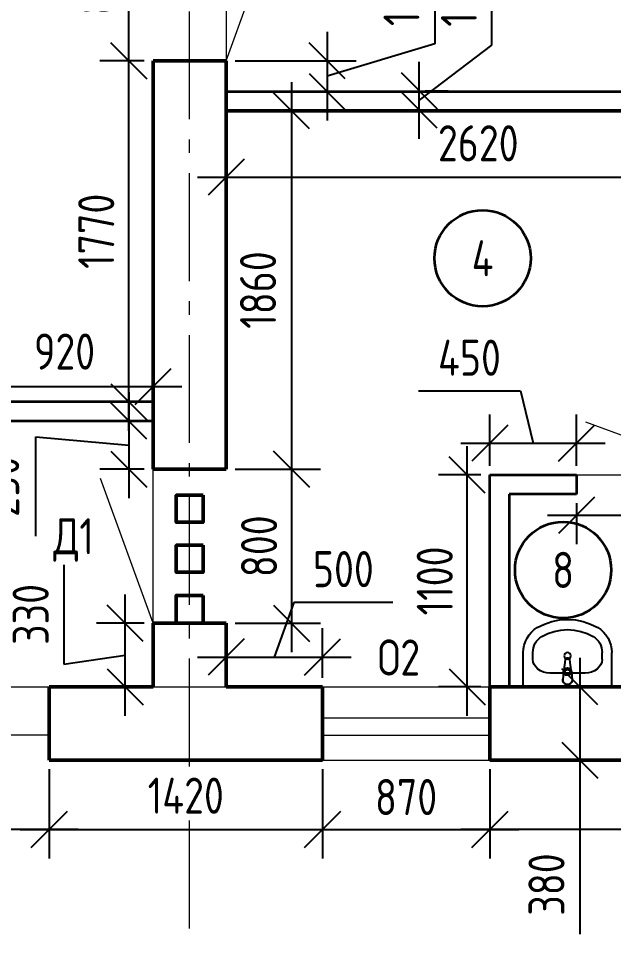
# Model space of a CAD drawing. Header units: millimetres. Extents: x 13040 to 55040, y 21337 to 51037.
# Drawn here: x 26016 to 29109, y 38276 to 43063 of the extents above; entities that cross this region are included whole.
import ezdxf

# ---------------------------------------------------------------- set-up
doc = ezdxf.new("R2010")
doc.units = ezdxf.units.MM
doc.linetypes.add('ГОСТ 2.303 6', pattern=[12, 8, -1.5, 1, -1.5])
for name, color, linetype, lineweight in [('Марки', 7, 'Continuous', 30), ('Площади', 7, 'Continuous', 35), ('Размеры', 7, 'Continuous', 20), ('Стены', 7, 'Continuous', 50)]:
    doc.layers.add(name, color=color, linetype=linetype, lineweight=lineweight)
doc.layers.add('Оси', color=3, linetype='Continuous')
doc.layers.add('Сантехника', color=7, linetype='Continuous')
doc.styles.add('ГОСТ 2.304', font='CS_Gost2304.shx')
doc.dimstyles.new('СПДС', dxfattribs={"dimscale": 100, "dimtxt": 2.5, "dimasz": 2.5, "dimexe": 2, "dimexo": 0.625, "dimgap": 1, "dimtad": 1, "dimdec": 0, "dimtxsty": 'ГОСТ 2.304', "dimblk": 'OBLIQUE', "dimblk1": 'OBLIQUE', "dimblk2": 'OBLIQUE', "dimcen": 2.5, "dimdle": 2, "dimadec": 0, "dimazin": 2, "dimtfac": 0.75, "dimtdec": 4, "dimtmove": 1, "dimatfit": 3, "dimfxl": 1, "dimtfill": 1, "dimtolj": 1, "dimarcsym": 1})

# ---------------------------------------------------------------- blocks, each defined once
blk = doc.blocks.new('Basin 01_72')
at = {"layer": 'Сантехника', "color": 253, "linetype": 'Continuous'}
for p, q in [((0, 350), (0, 171.8)), ((460, 350), (0, 350)), ((460, 350), (460, 171.8)), ((206.1, 311.5), (206.2, 316.6)), ((209, 271.2), (206.1, 311.5)), ((216.4, 273.4), (216.4, 288.3)), ((216.4, 288.3), (243.6, 288.3)), ((216.4, 287.6), (243.6, 287.6)), ((243.6, 288.3), (243.6, 273.4)), ((251, 271.2), (253.9, 311.5)), ((253.9, 311.5), (253.8, 316.5)), ((138.9, 278.2), (138.9, 278.2)), ((321.1, 278.2), (138.9, 278.2)), ((212.3, 261.7), (218.9, 208.8)), ((241.1, 208.8), (247.7, 261.7)), ((50, 207.5), (50, 171.8)), ((410, 207.5), (410, 171.8))]:
    blk.add_line(p, q, dxfattribs=at)
for points in [[(138.9, 278.2), (121.6, 276.9), (104.9, 272.8), (89.5, 266.3), (76, 257.5), (65, 246.8), (56.8, 234.5), (51.7, 221.3), (50, 207.5)], [(410, 207.5), (408.3, 221.3), (403.2, 234.5), (395, 246.8), (384, 257.5), (370.5, 266.3), (355.1, 272.8), (338.4, 276.9), (321.1, 278.2)], [(0, 171.8), (1.2, 152.1), (5, 132.7), (11.1, 114.1), (19.5, 96.5), (30.1, 80.2), (42.7, 65.6), (56.9, 52.9), (72.7, 42.3)], [(50, 171.8), (50.8, 159.2), (53.2, 146.8), (57.1, 134.9), (62.5, 123.6), (69.3, 113.2), (77.3, 103.8), (86.4, 95.7), (96.5, 89)], [(363.5, 89), (373.6, 95.7), (382.7, 103.8), (390.7, 113.2), (397.5, 123.6), (402.9, 134.9), (406.8, 146.8), (409.2, 159.2), (410, 171.8)], [(387.3, 42.3), (403.1, 52.9), (417.3, 65.6), (429.9, 80.2), (440.5, 96.5), (448.9, 114.1), (455, 132.7), (458.8, 152.1), (460, 171.8)], [(96.5, 89), (128, 73.4), (161.1, 62.2), (195.3, 55.3), (230, 53), (264.7, 55.3), (298.9, 62.2), (332, 73.4), (363.5, 89)], [(72.7, 42.3), (109.8, 24), (148.8, 10.8), (189.1, 2.7), (230, 0), (270.9, 2.7), (311.2, 10.8), (350.2, 24), (387.3, 42.3)]]:
    blk.add_lwpolyline(points, dxfattribs=at)
blk.add_circle((230, 188.9), 17.5, dxfattribs=at)
for centre, radius, start, end in [((230, 313.2), 25, 339.2856, 200.7144), ((230, 313.2), 24, 7.8374, 171.8967), ((230, 273.8), 21.1, 185.1696, 354.8304), ((230, 273.1), 21.1, 185.1696, 354.8304), ((230, 273.4), 13.6, 180, 0), ((230, 210.2), 11.2, 187.1389, 352.8611)]:
    blk.add_arc(centre, radius, start, end, dxfattribs=at)
blk = doc.blocks.new('_Oblique')
at = {"color": 0, "linetype": 'ByBlock', "lineweight": -2}
blk.add_line((-0.5, -0.5), (0.5, 0.5), dxfattribs=at)
blk = doc.blocks.new('*D72')
at = {"layer": 'Defpoints', "color": 0, "ltscale": 75}
for p in [(27096, 42587.9), (29716, 42587.9), (29716, 42238.7)]:
    blk.add_point(p, dxfattribs=at)
at = {"layer": 'Размеры', "color": 0, "lineweight": -2, "ltscale": 75}
for p, q in [((27096, 42541), (27096, 42088.7)), ((29716, 42541), (29716, 42088.7)), ((26946, 42238.7), (29866, 42238.7))]:
    blk.add_line(p, q, dxfattribs=at)
at = {"layer": 'Размеры', "color": 0, "lineweight": -2, "ltscale": 75, "xscale": 187.5, "yscale": 187.5, "zscale": 187.5, "rotation": 180}
blk.add_blockref('_Oblique', (27096, 42238.7), dxfattribs=at)
at = {"layer": 'Размеры', "color": 0, "lineweight": -2, "ltscale": 75, "xscale": 187.5, "yscale": 187.5, "zscale": 187.5}
blk.add_blockref('_Oblique', (29716, 42238.7), dxfattribs=at)
at = {"layer": 'Размеры', "color": 0, "ltscale": 75, "insert": (28406, 42414.7), "char_height": 187.5, "attachment_point": 5, "style": 'ГОСТ 2.304', "bg_fill": 3, "box_fill_scale": 1.1, "bg_fill_color": 256, "bg_fill_true_color": 13158600, "bg_fill_transparency": 0}
blk.add_mtext('\\A1;2620', dxfattribs=at)
blk = doc.blocks.new('*D73')
at = {"layer": 'Defpoints', "color": 0, "ltscale": 75}
for p in [(27096, 42842.9), (27096, 42682.9), (27621, 42682.9)]:
    blk.add_point(p, dxfattribs=at)
at = {"layer": 'Размеры', "color": 0, "lineweight": -2, "ltscale": 75}
for p, q in [((28181.1, 43404.3), (28181.1, 42930.9)), ((27621, 42992.9), (27621, 42532.9)), ((28181.1, 42930.9), (27621, 42762.9)), ((27142.9, 42842.9), (27771, 42842.9)), ((27142.9, 42682.9), (27771, 42682.9))]:
    blk.add_line(p, q, dxfattribs=at)
at = {"layer": 'Размеры', "color": 0, "lineweight": -2, "ltscale": 75, "xscale": 187.5, "yscale": 187.5, "zscale": 187.5}
for p, rotation in [((27621, 42842.9), 90), ((27621, 42682.9), 270)]:
    blk.add_blockref('_Oblique', p, dxfattribs=dict(at, rotation=rotation))
at = {"layer": 'Размеры', "color": 0, "ltscale": 75, "insert": (28006.9, 43167.6), "char_height": 187.5, "attachment_point": 5, "rotation": 90, "style": 'ГОСТ 2.304', "bg_fill": 3, "box_fill_scale": 1.1, "bg_fill_color": 256, "bg_fill_true_color": 13158600, "bg_fill_transparency": 0}
blk.add_mtext('\\A1;160', dxfattribs=at)
blk = doc.blocks.new('*D74')
at = {"layer": 'Defpoints', "color": 0, "ltscale": 75}
for p in [(27096, 42582.9), (27096, 40722.9), (27435.7, 40722.9)]:
    blk.add_point(p, dxfattribs=at)
at = {"layer": 'Размеры', "color": 0, "lineweight": -2, "ltscale": 75}
for p, q in [((27435.7, 42732.9), (27435.7, 40572.9)), ((27142.9, 42582.9), (27585.7, 42582.9)), ((27142.9, 40722.9), (27585.7, 40722.9))]:
    blk.add_line(p, q, dxfattribs=at)
at = {"layer": 'Размеры', "color": 0, "lineweight": -2, "ltscale": 75, "xscale": 187.5, "yscale": 187.5, "zscale": 187.5}
for p, rotation in [((27435.7, 42582.9), 90), ((27435.7, 40722.9), 270)]:
    blk.add_blockref('_Oblique', p, dxfattribs=dict(at, rotation=rotation))
at = {"layer": 'Размеры', "color": 0, "ltscale": 75, "insert": (27261.5, 41652.9), "char_height": 187.5, "attachment_point": 5, "rotation": 90, "style": 'ГОСТ 2.304', "bg_fill": 3, "box_fill_scale": 1.1, "bg_fill_color": 256, "bg_fill_true_color": 13158600, "bg_fill_transparency": 0}
blk.add_mtext('\\A1;1860', dxfattribs=at)
blk = doc.blocks.new('*D75')
at = {"layer": 'Defpoints', "color": 0, "ltscale": 75}
for p in [(27596, 39747.9), (27096, 39592.9), (27596, 39592.9)]:
    blk.add_point(p, dxfattribs=at)
at = {"layer": 'Размеры', "color": 0, "lineweight": -2, "ltscale": 75}
for p, q in [((27447, 40031.5), (27346, 39747.9)), ((27962.6, 40031.5), (27447, 40031.5)), ((27096, 39639.8), (27096, 39897.9)), ((27596, 39639.8), (27596, 39897.9)), ((26946, 39747.9), (27746, 39747.9))]:
    blk.add_line(p, q, dxfattribs=at)
at = {"layer": 'Размеры', "color": 0, "lineweight": -2, "ltscale": 75, "xscale": 187.5, "yscale": 187.5, "zscale": 187.5, "rotation": 180}
blk.add_blockref('_Oblique', (27096, 39747.9), dxfattribs=at)
at = {"layer": 'Размеры', "color": 0, "lineweight": -2, "ltscale": 75, "xscale": 187.5, "yscale": 187.5, "zscale": 187.5}
blk.add_blockref('_Oblique', (27596, 39747.9), dxfattribs=at)
at = {"layer": 'Размеры', "color": 0, "ltscale": 75, "insert": (27704.8, 40204.2), "char_height": 187.5, "attachment_point": 5, "style": 'ГОСТ 2.304', "bg_fill": 3, "box_fill_scale": 1.1, "bg_fill_color": 256, "bg_fill_true_color": 13158600, "bg_fill_transparency": 0}
blk.add_mtext('\\A1;500', dxfattribs=at)
blk = doc.blocks.new('*D129')
at = {"layer": 'Defpoints', "color": 0, "ltscale": 75}
for p in [(28466, 39212.9), (30346, 39212.9), (28466, 38852.1)]:
    blk.add_point(p, dxfattribs=at)
at = {"layer": 'Размеры', "color": 0, "lineweight": -2, "ltscale": 75}
for p, q in [((28466, 39166), (28466, 38702.1)), ((30346, 39166), (30346, 38702.1)), ((30496, 38852.1), (28316, 38852.1))]:
    blk.add_line(p, q, dxfattribs=at)
at = {"layer": 'Размеры', "color": 0, "lineweight": -2, "ltscale": 75, "xscale": 187.5, "yscale": 187.5, "zscale": 187.5, "rotation": 180}
blk.add_blockref('_Oblique', (28466, 38852.1), dxfattribs=at)
at = {"layer": 'Размеры', "color": 0, "lineweight": -2, "ltscale": 75, "xscale": 187.5, "yscale": 187.5, "zscale": 187.5}
blk.add_blockref('_Oblique', (30346, 38852.1), dxfattribs=at)
at = {"layer": 'Размеры', "color": 0, "ltscale": 75, "insert": (29406, 39020.9), "char_height": 187.5, "attachment_point": 5, "style": 'ГОСТ 2.304', "bg_fill": 3, "box_fill_scale": 1.1, "bg_fill_color": 256, "bg_fill_true_color": 13158600, "bg_fill_transparency": 0}
blk.add_mtext('\\A1;1880', dxfattribs=at)
blk = doc.blocks.new('*D133')
at = {"layer": 'Defpoints', "color": 0, "ltscale": 75}
for p in [(27596, 39212.9), (28466, 39212.9), (28466, 38852.1)]:
    blk.add_point(p, dxfattribs=at)
at = {"layer": 'Размеры', "color": 0, "lineweight": -2, "ltscale": 75}
for p, q in [((27596, 39166), (27596, 38702.1)), ((28466, 39166), (28466, 38702.1)), ((27446, 38852.1), (28616, 38852.1))]:
    blk.add_line(p, q, dxfattribs=at)
at = {"layer": 'Размеры', "color": 0, "lineweight": -2, "ltscale": 75, "xscale": 187.5, "yscale": 187.5, "zscale": 187.5, "rotation": 180}
blk.add_blockref('_Oblique', (27596, 38852.1), dxfattribs=at)
at = {"layer": 'Размеры', "color": 0, "lineweight": -2, "ltscale": 75, "xscale": 187.5, "yscale": 187.5, "zscale": 187.5}
blk.add_blockref('_Oblique', (28466, 38852.1), dxfattribs=at)
at = {"layer": 'Размеры', "color": 0, "ltscale": 75, "insert": (28031, 39020.9), "char_height": 187.5, "attachment_point": 5, "style": 'ГОСТ 2.304', "bg_fill": 3, "box_fill_scale": 1.1, "bg_fill_color": 256, "bg_fill_true_color": 13158600, "bg_fill_transparency": 0}
blk.add_mtext('\\A1;870', dxfattribs=at)
blk = doc.blocks.new('*D134')
at = {"layer": 'Defpoints', "color": 0, "ltscale": 75}
for p in [(26176, 39212.9), (27596, 39212.9), (27596, 38852.1)]:
    blk.add_point(p, dxfattribs=at)
at = {"layer": 'Размеры', "color": 0, "lineweight": -2, "ltscale": 75}
for p, q in [((26176, 39166), (26176, 38702.1)), ((27596, 39166), (27596, 38702.1)), ((26026, 38852.1), (27746, 38852.1))]:
    blk.add_line(p, q, dxfattribs=at)
at = {"layer": 'Размеры', "color": 0, "lineweight": -2, "ltscale": 75, "xscale": 187.5, "yscale": 187.5, "zscale": 187.5, "rotation": 180}
blk.add_blockref('_Oblique', (26176, 38852.1), dxfattribs=at)
at = {"layer": 'Размеры', "color": 0, "lineweight": -2, "ltscale": 75, "xscale": 187.5, "yscale": 187.5, "zscale": 187.5}
blk.add_blockref('_Oblique', (27596, 38852.1), dxfattribs=at)
at = {"layer": 'Размеры', "color": 0, "ltscale": 75, "insert": (26886, 39028.1), "char_height": 187.5, "attachment_point": 5, "style": 'ГОСТ 2.304', "bg_fill": 3, "box_fill_scale": 1.1, "bg_fill_color": 256, "bg_fill_true_color": 13158600, "bg_fill_transparency": 0}
blk.add_mtext('\\A1;1420', dxfattribs=at)
blk = doc.blocks.new('*D135')
at = {"layer": 'Defpoints', "color": 0, "ltscale": 75}
for p in [(25076, 39212.9), (26176, 39212.9), (25076, 38852.1)]:
    blk.add_point(p, dxfattribs=at)
at = {"layer": 'Размеры', "color": 0, "lineweight": -2, "ltscale": 75}
for p, q in [((25076, 39166), (25076, 38702.1)), ((26176, 39166), (26176, 38702.1)), ((26326, 38852.1), (24926, 38852.1))]:
    blk.add_line(p, q, dxfattribs=at)
at = {"layer": 'Размеры', "color": 0, "lineweight": -2, "ltscale": 75, "xscale": 187.5, "yscale": 187.5, "zscale": 187.5, "rotation": 180}
blk.add_blockref('_Oblique', (25076, 38852.1), dxfattribs=at)
at = {"layer": 'Размеры', "color": 0, "lineweight": -2, "ltscale": 75, "xscale": 187.5, "yscale": 187.5, "zscale": 187.5}
blk.add_blockref('_Oblique', (26176, 38852.1), dxfattribs=at)
at = {"layer": 'Размеры', "color": 0, "ltscale": 75, "insert": (25626, 39020.9), "char_height": 187.5, "attachment_point": 5, "style": 'ГОСТ 2.304', "bg_fill": 3, "box_fill_scale": 1.1, "bg_fill_color": 256, "bg_fill_true_color": 13158600, "bg_fill_transparency": 0}
blk.add_mtext('\\A1;1100', dxfattribs=at)
blk = doc.blocks.new('*D160')
at = {"layer": 'Defpoints', "color": 0, "ltscale": 75}
for p in [(26716, 41152.2), (25796, 41072.9), (26716, 41072.9)]:
    blk.add_point(p, dxfattribs=at)
at = {"layer": 'Размеры', "color": 0, "lineweight": -2, "ltscale": 75}
for p, q in [((25796, 41119.8), (25796, 41302.2)), ((26716, 41119.8), (26716, 41302.2)), ((25646, 41152.2), (26866, 41152.2))]:
    blk.add_line(p, q, dxfattribs=at)
at = {"layer": 'Размеры', "color": 0, "lineweight": -2, "ltscale": 75, "xscale": 187.5, "yscale": 187.5, "zscale": 187.5, "rotation": 180}
blk.add_blockref('_Oblique', (25796, 41152.2), dxfattribs=at)
at = {"layer": 'Размеры', "color": 0, "lineweight": -2, "ltscale": 75, "xscale": 187.5, "yscale": 187.5, "zscale": 187.5}
blk.add_blockref('_Oblique', (26716, 41152.2), dxfattribs=at)
at = {"layer": 'Размеры', "color": 0, "ltscale": 75, "insert": (26256, 41333.6), "char_height": 187.5, "attachment_point": 5, "style": 'ГОСТ 2.304', "bg_fill": 3, "box_fill_scale": 1.1, "bg_fill_color": 256, "bg_fill_true_color": 13158600, "bg_fill_transparency": 0}
blk.add_mtext('\\A1;920', dxfattribs=at)
blk = doc.blocks.new('*D179')
at = {"layer": 'Defpoints', "color": 0, "ltscale": 75}
for p in [(26589.4, 42842.9), (26716, 42842.9), (26716, 41072.9)]:
    blk.add_point(p, dxfattribs=at)
at = {"layer": 'Размеры', "color": 0, "lineweight": -2, "ltscale": 75}
for p, q in [((26589.4, 40922.9), (26589.4, 42992.9)), ((26669.2, 42842.9), (26439.4, 42842.9)), ((26669.2, 41072.9), (26439.4, 41072.9))]:
    blk.add_line(p, q, dxfattribs=at)
at = {"layer": 'Размеры', "color": 0, "lineweight": -2, "ltscale": 75, "xscale": 187.5, "yscale": 187.5, "zscale": 187.5}
for p, rotation in [((26589.4, 42842.9), 90), ((26589.4, 41072.9), 270)]:
    blk.add_blockref('_Oblique', p, dxfattribs=dict(at, rotation=rotation))
at = {"layer": 'Размеры', "color": 0, "ltscale": 75, "insert": (26420.7, 41957.9), "char_height": 187.5, "attachment_point": 5, "rotation": 90, "style": 'ГОСТ 2.304', "bg_fill": 3, "box_fill_scale": 1.1, "bg_fill_color": 256, "bg_fill_true_color": 13158600, "bg_fill_transparency": 0}
blk.add_mtext('\\A1;1770', dxfattribs=at)
blk = doc.blocks.new('*D181')
at = {"layer": 'Defpoints', "color": 0, "ltscale": 75}
for p in [(26589.4, 43642.9), (26716, 43642.9), (26716, 42842.9)]:
    blk.add_point(p, dxfattribs=at)
at = {"layer": 'Размеры', "color": 0, "lineweight": -2, "ltscale": 75}
for p, q in [((26589.4, 42692.9), (26589.4, 43792.9)), ((26669.2, 43642.9), (26439.4, 43642.9)), ((26669.2, 42842.9), (26439.4, 42842.9))]:
    blk.add_line(p, q, dxfattribs=at)
at = {"layer": 'Размеры', "color": 0, "lineweight": -2, "ltscale": 75, "xscale": 187.5, "yscale": 187.5, "zscale": 187.5}
for p, rotation in [((26589.4, 43642.9), 90), ((26589.4, 42842.9), 270)]:
    blk.add_blockref('_Oblique', p, dxfattribs=dict(at, rotation=rotation))
at = {"layer": 'Размеры', "color": 0, "ltscale": 75, "insert": (26420.7, 43242.9), "char_height": 187.5, "attachment_point": 5, "rotation": 90, "style": 'ГОСТ 2.304', "bg_fill": 3, "box_fill_scale": 1.1, "bg_fill_color": 256, "bg_fill_true_color": 13158600, "bg_fill_transparency": 0}
blk.add_mtext('\\A1;800', dxfattribs=at)
blk = doc.blocks.new('*D183')
at = {"layer": 'Defpoints', "color": 0, "ltscale": 75}
for p in [(28082.3, 42687.9), (28099, 42687.9), (28082.3, 42587.9)]:
    blk.add_point(p, dxfattribs=at)
at = {"layer": 'Размеры', "color": 0, "lineweight": -2, "ltscale": 75}
for p, q in [((28474, 43398.1), (28474, 42924.7)), ((28474, 42924.7), (28099, 42637.9)), ((28099, 42437.9), (28099, 42837.9)), ((28129.2, 42687.9), (28249, 42687.9)), ((28129.2, 42587.9), (28249, 42587.9))]:
    blk.add_line(p, q, dxfattribs=at)
at = {"layer": 'Размеры', "color": 0, "lineweight": -2, "ltscale": 75, "xscale": 187.5, "yscale": 187.5, "zscale": 187.5}
for p, rotation in [((28099, 42687.9), 270), ((28099, 42587.9), 90)]:
    blk.add_blockref('_Oblique', p, dxfattribs=dict(at, rotation=rotation))
at = {"layer": 'Размеры', "color": 0, "ltscale": 75, "insert": (28305.3, 43161.4), "char_height": 187.5, "attachment_point": 5, "rotation": 90, "style": 'ГОСТ 2.304', "bg_fill": 3, "box_fill_scale": 1.1, "bg_fill_color": 256, "bg_fill_true_color": 13158600, "bg_fill_transparency": 0}
blk.add_mtext('\\A1;100', dxfattribs=at)
blk = doc.blocks.new('*D189')
at = {"layer": 'Defpoints', "color": 0, "ltscale": 75}
for p in [(26571.1, 39922.9), (26716, 39922.9), (26716, 39592.9)]:
    blk.add_point(p, dxfattribs=at)
at = {"layer": 'Размеры', "color": 0, "lineweight": -2, "ltscale": 75}
for p, q in [((26252.6, 40227), (26252.6, 39711.3)), ((26571.1, 39442.9), (26571.1, 40072.9)), ((26669.2, 39922.9), (26421.1, 39922.9)), ((26252.6, 39711.3), (26571.1, 39757.9)), ((26669.2, 39592.9), (26421.1, 39592.9))]:
    blk.add_line(p, q, dxfattribs=at)
at = {"layer": 'Размеры', "color": 0, "lineweight": -2, "ltscale": 75, "xscale": 187.5, "yscale": 187.5, "zscale": 187.5}
for p, rotation in [((26571.1, 39922.9), 90), ((26571.1, 39592.9), 270)]:
    blk.add_blockref('_Oblique', p, dxfattribs=dict(at, rotation=rotation))
at = {"layer": 'Размеры', "color": 0, "ltscale": 75, "insert": (26079.9, 39969.1), "char_height": 187.5, "attachment_point": 5, "rotation": 90, "style": 'ГОСТ 2.304', "bg_fill": 3, "box_fill_scale": 1.1, "bg_fill_color": 256, "bg_fill_true_color": 13158600, "bg_fill_transparency": 0}
blk.add_mtext('\\A1;330', dxfattribs=at)
blk = doc.blocks.new('*D190')
at = {"layer": 'Defpoints', "color": 0, "ltscale": 75}
for p in [(26716, 40972.9), (26589.4, 40722.9), (26716, 40722.9)]:
    blk.add_point(p, dxfattribs=at)
at = {"layer": 'Размеры', "color": 0, "lineweight": -2, "ltscale": 75}
for p, q in [((26589.4, 41122.9), (26589.4, 40572.9)), ((26669.2, 40972.9), (26439.4, 40972.9)), ((26106.3, 40375.5), (26106.3, 40891.1)), ((26106.3, 40891.1), (26589.4, 40847.9)), ((26669.2, 40722.9), (26439.4, 40722.9))]:
    blk.add_line(p, q, dxfattribs=at)
at = {"layer": 'Размеры', "color": 0, "lineweight": -2, "ltscale": 75, "xscale": 187.5, "yscale": 187.5, "zscale": 187.5}
for p, rotation in [((26589.4, 40972.9), 90), ((26589.4, 40722.9), 270)]:
    blk.add_blockref('_Oblique', p, dxfattribs=dict(at, rotation=rotation))
at = {"layer": 'Размеры', "color": 0, "ltscale": 75, "insert": (25926.4, 40633.3), "char_height": 187.5, "attachment_point": 5, "rotation": 90, "style": 'ГОСТ 2.304', "bg_fill": 3, "box_fill_scale": 1.1, "bg_fill_color": 256, "bg_fill_true_color": 13158600, "bg_fill_transparency": 0}
blk.add_mtext('\\A1;250', dxfattribs=at)
blk = doc.blocks.new('*D191')
at = {"layer": 'Defpoints', "color": 0, "ltscale": 75}
for p in [(27096, 40722.9), (27096, 39922.9), (27435.7, 39922.9)]:
    blk.add_point(p, dxfattribs=at)
at = {"layer": 'Размеры', "color": 0, "lineweight": -2, "ltscale": 75}
for p, q in [((27435.7, 40872.9), (27435.7, 39772.9)), ((27142.9, 40722.9), (27585.7, 40722.9)), ((27142.9, 39922.9), (27585.7, 39922.9))]:
    blk.add_line(p, q, dxfattribs=at)
at = {"layer": 'Размеры', "color": 0, "lineweight": -2, "ltscale": 75, "xscale": 187.5, "yscale": 187.5, "zscale": 187.5}
for p, rotation in [((27435.7, 40722.9), 90), ((27435.7, 39922.9), 270)]:
    blk.add_blockref('_Oblique', p, dxfattribs=dict(at, rotation=rotation))
at = {"layer": 'Размеры', "color": 0, "ltscale": 75, "insert": (27266.9, 40322.9), "char_height": 187.5, "attachment_point": 5, "rotation": 90, "style": 'ГОСТ 2.304', "bg_fill": 3, "box_fill_scale": 1.1, "bg_fill_color": 256, "bg_fill_true_color": 13158600, "bg_fill_transparency": 0}
blk.add_mtext('\\A1;800', dxfattribs=at)
blk = doc.blocks.new('*D192')
at = {"layer": 'Defpoints', "color": 0, "ltscale": 75}
for p in [(28348.7, 40692.9), (28466, 40692.9), (28466, 39592.9)]:
    blk.add_point(p, dxfattribs=at)
at = {"layer": 'Размеры', "color": 0, "lineweight": -2, "ltscale": 75}
for p, q in [((28348.7, 39442.9), (28348.7, 40842.9)), ((28419.2, 40692.9), (28198.7, 40692.9)), ((28419.2, 39592.9), (28198.7, 39592.9))]:
    blk.add_line(p, q, dxfattribs=at)
at = {"layer": 'Размеры', "color": 0, "lineweight": -2, "ltscale": 75, "xscale": 187.5, "yscale": 187.5, "zscale": 187.5}
for p, rotation in [((28348.7, 40692.9), 90), ((28348.7, 39592.9), 270)]:
    blk.add_blockref('_Oblique', p, dxfattribs=dict(at, rotation=rotation))
at = {"layer": 'Размеры', "color": 0, "ltscale": 75, "insert": (28179.9, 40142.9), "char_height": 187.5, "attachment_point": 5, "rotation": 90, "style": 'ГОСТ 2.304', "bg_fill": 3, "box_fill_scale": 1.1, "bg_fill_color": 256, "bg_fill_true_color": 13158600, "bg_fill_transparency": 0}
blk.add_mtext('\\A1;1100', dxfattribs=at)
blk = doc.blocks.new('*D193')
at = {"layer": 'Defpoints', "color": 0, "ltscale": 75}
for p in [(28916, 40857.7), (28466, 40692.9), (28916, 40692.9)]:
    blk.add_point(p, dxfattribs=at)
at = {"layer": 'Размеры', "color": 0, "lineweight": -2, "ltscale": 75}
for p, q in [((28095.4, 41128.9), (28625.1, 41128.9)), ((28625.1, 41128.9), (28691, 40857.7)), ((28466, 40739.8), (28466, 41007.7)), ((28916, 40739.8), (28916, 41007.7)), ((28316, 40857.7), (29066, 40857.7))]:
    blk.add_line(p, q, dxfattribs=at)
at = {"layer": 'Размеры', "color": 0, "lineweight": -2, "ltscale": 75, "xscale": 187.5, "yscale": 187.5, "zscale": 187.5, "rotation": 180}
blk.add_blockref('_Oblique', (28466, 40857.7), dxfattribs=at)
at = {"layer": 'Размеры', "color": 0, "lineweight": -2, "ltscale": 75, "xscale": 187.5, "yscale": 187.5, "zscale": 187.5}
blk.add_blockref('_Oblique', (28916, 40857.7), dxfattribs=at)
at = {"layer": 'Размеры', "color": 0, "ltscale": 75, "insert": (28360.2, 41301.6), "char_height": 187.5, "attachment_point": 5, "style": 'ГОСТ 2.304', "bg_fill": 3, "box_fill_scale": 1.1, "bg_fill_color": 256, "bg_fill_true_color": 13158600, "bg_fill_transparency": 0}
blk.add_mtext('\\A1;450', dxfattribs=at)
blk = doc.blocks.new('*D194')
at = {"layer": 'Defpoints', "color": 0, "ltscale": 75}
for p in [(28916, 40592.9), (29716, 40592.9), (29716, 40483.6)]:
    blk.add_point(p, dxfattribs=at)
at = {"layer": 'Размеры', "color": 0, "lineweight": -2, "ltscale": 75}
for p, q in [((28916, 40546), (28916, 40333.6)), ((29716, 40546), (29716, 40333.6)), ((28766, 40483.6), (29866, 40483.6))]:
    blk.add_line(p, q, dxfattribs=at)
at = {"layer": 'Размеры', "color": 0, "lineweight": -2, "ltscale": 75, "xscale": 187.5, "yscale": 187.5, "zscale": 187.5, "rotation": 180}
blk.add_blockref('_Oblique', (28916, 40483.6), dxfattribs=at)
at = {"layer": 'Размеры', "color": 0, "lineweight": -2, "ltscale": 75, "xscale": 187.5, "yscale": 187.5, "zscale": 187.5}
blk.add_blockref('_Oblique', (29716, 40483.6), dxfattribs=at)
at = {"layer": 'Размеры', "color": 0, "ltscale": 75, "insert": (29343.6, 40290.5), "char_height": 187.5, "attachment_point": 5, "style": 'ГОСТ 2.304', "bg_fill": 3, "box_fill_scale": 1.1, "bg_fill_color": 256, "bg_fill_true_color": 13158600, "bg_fill_transparency": 0}
blk.add_mtext('\\A1;800', dxfattribs=at)
blk = doc.blocks.new('*D206')
at = {"layer": 'Defpoints', "color": 0, "ltscale": 75}
for p in [(28923.5, 39592.9), (28923.5, 39212.9), (28933.4, 39212.9)]:
    blk.add_point(p, dxfattribs=at)
at = {"layer": 'Размеры', "color": 0, "lineweight": -2, "ltscale": 75}
for p, q in [((28933.4, 39742.9), (28933.4, 39062.9)), ((28970.4, 39592.9), (29083.4, 39592.9)), ((28933.4, 39212.9), (28933.4, 38309.1)), ((28970.4, 39212.9), (29083.4, 39212.9))]:
    blk.add_line(p, q, dxfattribs=at)
at = {"layer": 'Размеры', "color": 0, "lineweight": -2, "ltscale": 75, "xscale": 187.5, "yscale": 187.5, "zscale": 187.5}
for p, rotation in [((28933.4, 39592.9), 90), ((28933.4, 39212.9), 270)]:
    blk.add_blockref('_Oblique', p, dxfattribs=dict(at, rotation=rotation))
at = {"layer": 'Размеры', "color": 0, "ltscale": 75, "insert": (28760.7, 38566.9), "char_height": 187.5, "attachment_point": 5, "rotation": 90, "style": 'ГОСТ 2.304', "bg_fill": 3, "box_fill_scale": 1.1, "bg_fill_color": 256, "bg_fill_true_color": 13158600, "bg_fill_transparency": 0}
blk.add_mtext('\\A1;380', dxfattribs=at)

msp = doc.modelspace()

# ---------------------------------------------------------------- linework, layer by layer
at = {"layer": 'Оси', "color": 3, "linetype": 'ГОСТ 2.303 6', "lineweight": 20, "ltscale": 70}
for p, q in [((26906, 35819.4), (26906, 48717.4)), ((16494.6, 39592.9), (34494.6, 39592.9))]:
    msp.add_line(p, q, dxfattribs=at)
at = {"layer": 'Стены', "lineweight": 20, "ltscale": 100}
for p, q in [((27096, 43642.9), (27096, 42842.9)), ((27096, 42842.9), (27387.2, 43642.9)), ((29716, 40692.9), (28964.3, 40966.5)), ((26716, 39922.9), (26716, 40722.9)), ((28916, 40692.9), (29716, 40692.9)), ((26716, 39922.9), (26442.4, 40674.7)), ((27596, 39592.9), (28466, 39592.9)), ((27596, 39432.9), (28466, 39432.9)), ((26176, 39342.9), (25076, 39342.9)), ((27596, 39342.9), (28466, 39342.9)), ((27596, 39212.9), (28466, 39212.9))]:
    msp.add_line(p, q, dxfattribs=at)
at = {"layer": 'Стены', "lineweight": 50, "ltscale": 100}
for p, q in [((27096, 42842.9), (26716, 42842.9)), ((26716, 42842.9), (26716, 40722.9)), ((27096, 42842.9), (27096, 42587.9)), ((27096, 42587.9), (27096, 40722.9)), ((26716, 40722.9), (27096, 40722.9)), ((26716, 39922.9), (27096, 39922.9)), ((26716, 39922.9), (26716, 39592.9)), ((27096, 39922.9), (27096, 39592.9)), ((26716, 39592.9), (26716, 39832.9)), ((26716, 39592.9), (26176, 39592.9)), ((26176, 39592.9), (26176, 39212.9)), ((27596, 39592.9), (27096, 39592.9)), ((27596, 39592.9), (27596, 39212.9)), ((29716, 39592.9), (28466, 39592.9)), ((28466, 39592.9), (28466, 39212.9)), ((27596, 39212.9), (26176, 39212.9)), ((30346, 39212.9), (28466, 39212.9))]:
    msp.add_line(p, q, dxfattribs=at)
at = {"layer": 'Стены', "lineweight": 35, "ltscale": 100}
for p, q in [((27096, 42682.9), (29716, 42682.9)), ((26716, 41072.9), (25796, 41072.9)), ((26716, 40972.9), (25796, 40972.9)), ((28466, 39592.9), (28466, 40692.9)), ((28466, 40692.9), (28916, 40692.9)), ((28916, 40692.9), (28916, 40592.9)), ((28916, 40592.9), (28566, 40592.9)), ((28566, 40592.9), (28566, 39592.9))]:
    msp.add_line(p, q, dxfattribs=at)
at = {"layer": 'Стены', "lineweight": 50, "ltscale": 100}
for points in [[(26976, 40587.9), (26976, 40447.9), (26836, 40447.9), (26836, 40587.9)], [(26976, 40327.9), (26976, 40187.9), (26836, 40187.9), (26836, 40327.9)], [(26976, 40067.9), (26976, 39922.9), (26836, 39922.9), (26836, 40067.9)]]:
    msp.add_lwpolyline(points, close=True, dxfattribs=at)

# ---------------------------------------------------------------- block references
at = {"layer": 'Сантехника', "color": 253, "lineweight": -2, "xscale": -1, "rotation": 180}
msp.add_blockref('Basin 01_72', (28639.8, 39942.9), dxfattribs=at)

# ---------------------------------------------------------------- texts
at = {"layer": 'Марки', "ltscale": 75, "insert": (26196.8, 40468.7), "char_height": 187.5, "width": 262.308, "attachment_point": 1, "style": 'ГОСТ 2.304'}
msp.add_mtext('Д1', dxfattribs=at)
at = {"layer": 'Площади', "ltscale": 75, "insert": (28428.5, 41817.8), "char_height": 187.5, "width": 142.869, "attachment_point": 5, "style": 'ГОСТ 2.304'}
msp.add_mtext('4', dxfattribs=at)

# ---------------------------------------------------------------- next in the draw order: dimensions: what is measured, and where the dimension line sits
at = {"layer": 'Размеры', "ltscale": 75}
for base, p1, p2, picture, middle in [((29716, 42238.7), (27096, 42587.9), (29716, 42587.9), '*D72', (28406, 42414.7)), ((26716, 41152.2), (25796, 41072.9), (26716, 41072.9), '*D160', (26256, 41333.6)), ((28466, 38852.1), (30346, 39212.9), (28466, 39212.9), '*D129', (29406, 39020.9))]:
    dim = msp.add_linear_dim(base=base, p1=p1, p2=p2, dimstyle='СПДС', override={"dimscale": 75}, dxfattribs=at)
    dim.commit()
    dim.dimension.update_dxf_attribs({"geometry": picture, "text_midpoint": middle})
for base, p1, p2, override, picture, middle in [((29716, 40483.6), (28916, 40592.9), (29716, 40592.9), {"dimscale": 75, "dimtmove": 2}, '*D194', (29343.6, 40290.5)), ((27596, 39747.9), (27096, 39592.9), (27596, 39592.9), {"dimscale": 75}, '*D75', (27522, 40031.5))]:
    dim = msp.add_linear_dim(base=base, p1=p1, p2=p2, dimstyle='СПДС', override=override, dxfattribs=at)
    dim.commit()
    dim.dimension.update_dxf_attribs({"geometry": picture, "text_midpoint": middle, "dimtype": 160})
dim = msp.add_linear_dim(base=(26571.1, 39922.9), p1=(26716, 39592.9), p2=(26716, 39922.9), angle=90, dimstyle='СПДС', override={"dimscale": 75}, dxfattribs=at)
dim.commit()
dim.dimension.update_dxf_attribs({"geometry": '*D189', "text_midpoint": (26252.6, 39786.3), "dimtype": 160})

# ---------------------------------------------------------------- next in the draw order: linework, layer by layer
at = {"layer": 'Площади', "ltscale": 75}
for centre in [(28428.5, 41817.8), (28846.9, 40199.8)]:
    msp.add_circle(centre, 250, dxfattribs=at)

# ---------------------------------------------------------------- next in the draw order: texts
at = {"layer": 'Марки', "ltscale": 75, "insert": (27882.8, 39839.1), "char_height": 187.5, "width": 262.308, "attachment_point": 1, "style": 'ГОСТ 2.304'}
msp.add_mtext('О2', dxfattribs=at)
at = {"layer": 'Площади', "ltscale": 75, "insert": (28846.9, 40199.8), "char_height": 187.5, "width": 142.869, "attachment_point": 5, "style": 'ГОСТ 2.304'}
msp.add_mtext('8', dxfattribs=at)

# ---------------------------------------------------------------- next in the draw order: dimensions: what is measured, and where the dimension line sits
at = {"layer": 'Размеры', "ltscale": 75}
for base, p1, p2, angle, picture, middle in [((27621, 42682.9), (27096, 42842.9), (27096, 42682.9), 270, '*D73', (28006.9, 43005.9)), ((26589.4, 42842.9), (26716, 41072.9), (26716, 42842.9), 90, '*D179', (26420.7, 41957.9))]:
    dim = msp.add_linear_dim(base=base, p1=p1, p2=p2, angle=angle, dimstyle='СПДС', override={"dimscale": 75}, dxfattribs=at)
    dim.commit()
    dim.dimension.update_dxf_attribs({"geometry": picture, "text_midpoint": middle})
dim = msp.add_linear_dim(base=(28466, 38852.1), p1=(27596, 39212.9), p2=(28466, 39212.9), dimstyle='СПДС', override={"dimscale": 75}, dxfattribs=at)
dim.commit()
dim.dimension.update_dxf_attribs({"geometry": '*D133', "text_midpoint": (28031, 39020.9)})

# ---------------------------------------------------------------- next in the draw order: dimensions: what is measured, and where the dimension line sits
for base, p1, p2, picture, middle in [((26589.4, 43642.9), (26716, 42842.9), (26716, 43642.9), '*D181', (26420.7, 43242.9)), ((27435.7, 40722.9), (27096, 42582.9), (27096, 40722.9), '*D74', (27261.5, 41652.9)), ((28348.7, 40692.9), (28466, 39592.9), (28466, 40692.9), '*D192', (28179.9, 40142.9))]:
    dim = msp.add_linear_dim(base=base, p1=p1, p2=p2, angle=90, dimstyle='СПДС', override={"dimscale": 75}, dxfattribs=at)
    dim.commit()
    dim.dimension.update_dxf_attribs({"geometry": picture, "text_midpoint": middle})
for base, p1, p2, picture, middle in [((28099, 42687.9), (28082.3, 42587.9), (28082.3, 42687.9), '*D183', (28474, 42999.7)), ((26589.4, 40722.9), (26716, 40972.9), (26716, 40722.9), '*D190', (26106.3, 40816.1)), ((28933.4, 39212.9), (28923.5, 39592.9), (28923.5, 39212.9), '*D206', (28888.2, 38566.9))]:
    dim = msp.add_linear_dim(base=base, p1=p1, p2=p2, angle=90, dimstyle='СПДС', override={"dimscale": 75}, dxfattribs=at)
    dim.commit()
    dim.dimension.update_dxf_attribs({"geometry": picture, "text_midpoint": middle, "dimtype": 160})
dim = msp.add_linear_dim(base=(27596, 38852.1), p1=(26176, 39212.9), p2=(27596, 39212.9), dimstyle='СПДС', override={"dimscale": 75}, dxfattribs=at)
dim.commit()
dim.dimension.update_dxf_attribs({"geometry": '*D134', "text_midpoint": (26886, 39028.1)})

# ---------------------------------------------------------------- next in the draw order: linework, layer by layer
at = {"layer": 'Стены', "lineweight": 50, "ltscale": 100}
msp.add_line((27096, 42582.9), (29716, 42583), dxfattribs=at)

# ---------------------------------------------------------------- next in the draw order: dimensions: what is measured, and where the dimension line sits
at = {"layer": 'Размеры', "ltscale": 75}
dim = msp.add_linear_dim(base=(28916, 40857.7), p1=(28466, 40692.9), p2=(28916, 40692.9), dimstyle='СПДС', override={"dimscale": 75}, dxfattribs=at)
dim.commit()
dim.dimension.update_dxf_attribs({"geometry": '*D193', "text_midpoint": (28550.1, 41128.9), "dimtype": 160})
dim = msp.add_linear_dim(base=(27435.7, 39922.9), p1=(27096, 40722.9), p2=(27096, 39922.9), angle=90, dimstyle='СПДС', override={"dimscale": 75}, dxfattribs=at)
dim.commit()
dim.dimension.update_dxf_attribs({"geometry": '*D191', "text_midpoint": (27266.9, 40322.9)})
dim = msp.add_linear_dim(base=(25076, 38852.1), p1=(26176, 39212.9), p2=(25076, 39212.9), dimstyle='СПДС', override={"dimscale": 75}, dxfattribs=at)
dim.commit()
dim.dimension.update_dxf_attribs({"geometry": '*D135', "text_midpoint": (25626, 39020.9)})

doc.saveas('drawing.dxf')
